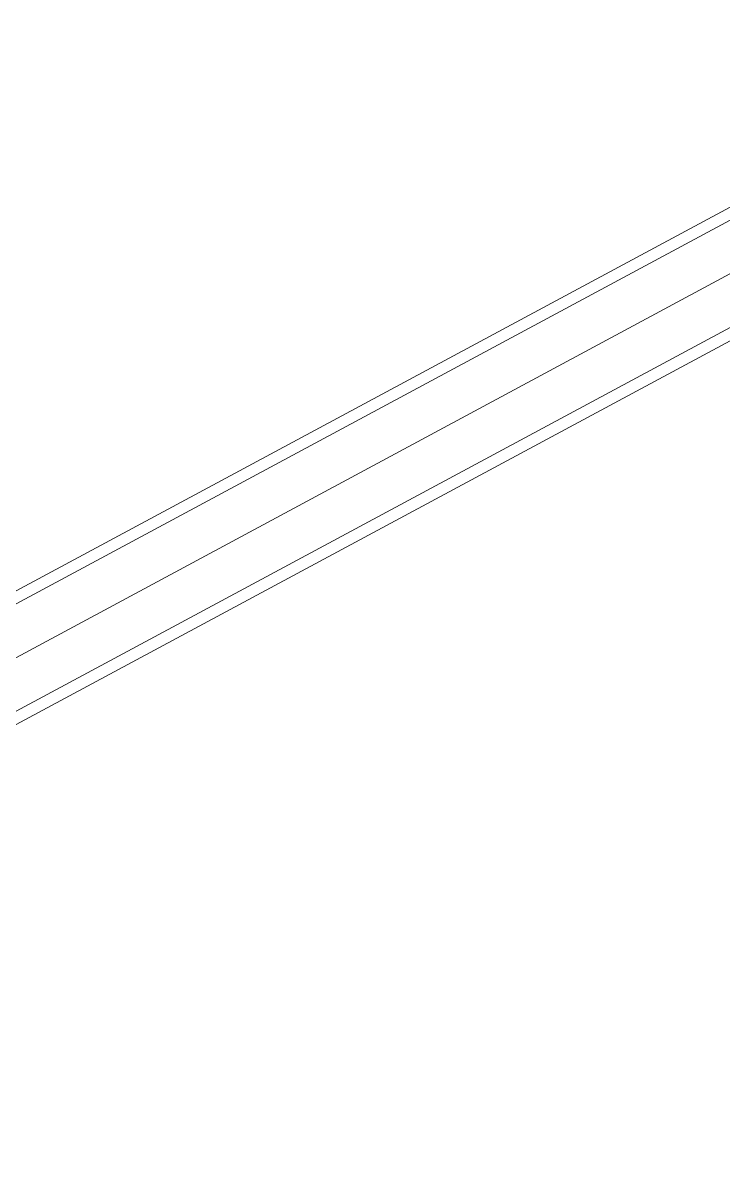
# Model space of a CAD drawing. Header units: millimetres. Extents: x -6949 to 83354, y -55091 to 16861.
# Drawn here: x 16156 to 16761, y 8061 to 9041 of the extents above; entities that cross this region are included whole.
import ezdxf

# ---------------------------------------------------------------- set-up
doc = ezdxf.new("R2010")
doc.units = ezdxf.units.MM
doc.layers.add('A-DETL', color=7, linetype='Continuous', lineweight=18, true_color=0x00a600)
doc.layers.add('S-BEAM', color=7, linetype='Continuous', lineweight=18)

msp = doc.modelspace()

# ---------------------------------------------------------------- linework, layer by layer
at = {"layer": 'A-DETL'}
msp.add_line((15000, 7875), (18750, 9890), dxfattribs=at)
at = {"layer": 'S-BEAM'}
for p, q in [((21739.27, 11553.9), (15768.47, 8345.59)), ((21744.01, 11545.1), (15773.2, 8336.78)), ((15811.83, 8264.9), (21782.63, 11473.22)), ((15816.56, 8256.1), (21787.36, 11464.41))]:
    msp.add_line(p, q, dxfattribs=at)

doc.saveas('drawing.dxf')
